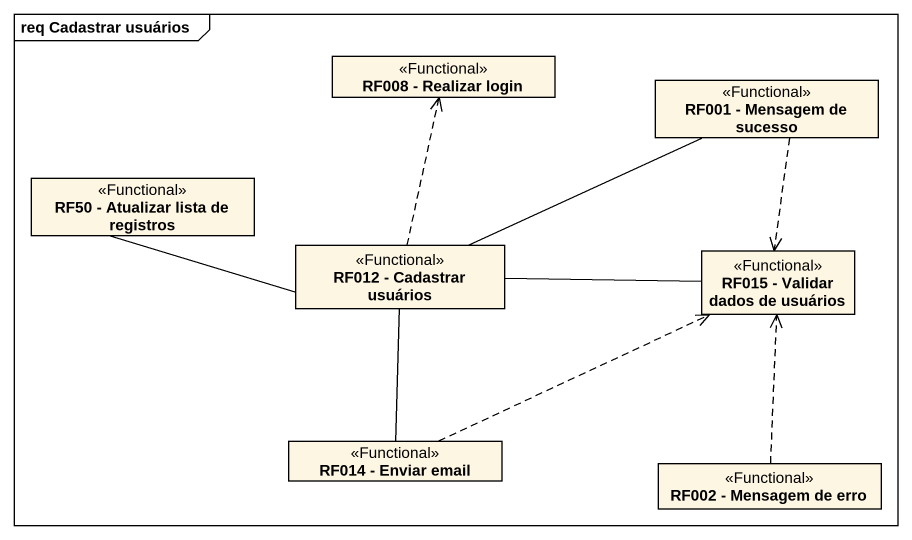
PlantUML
@startuml
mainframe req Cadastrar usuários
hide circle
hide empty members
class "RF008 - Realizar login" as RF008_Realizar_login <<Functional>>
class "RF001 - Mensagem de sucesso" as RF001_Mensagem_de_sucesso <<Functional>>
class "RF50 - Atualizar lista de registros" as RF50_Atualizar_lista_de <<Functional>>
class "RF012 - Cadastrar usuários" as RF012_Cadastrar_usuários <<Functional>>
class "RF015 - Validar dados de usuários" as RF015_Validar_dados_de <<Functional>>
class "RF014 - Enviar email" as RF014_Enviar_email <<Functional>>
class "RF002 - Mensagem de erro" as RF002_Mensagem_de_erro <<Functional>>
RF001_Mensagem_de_sucesso ..> RF015_Validar_dados_de
RF012_Cadastrar_usuários .up.> RF008_Realizar_login
RF012_Cadastrar_usuários -right- RF001_Mensagem_de_sucesso
RF012_Cadastrar_usuários -left- RF50_Atualizar_lista_de
RF015_Validar_dados_de -left- RF012_Cadastrar_usuários
RF014_Enviar_email -up- RF012_Cadastrar_usuários
RF014_Enviar_email .right.> RF015_Validar_dados_de
RF002_Mensagem_de_erro .up.> RF015_Validar_dados_de
@enduml
